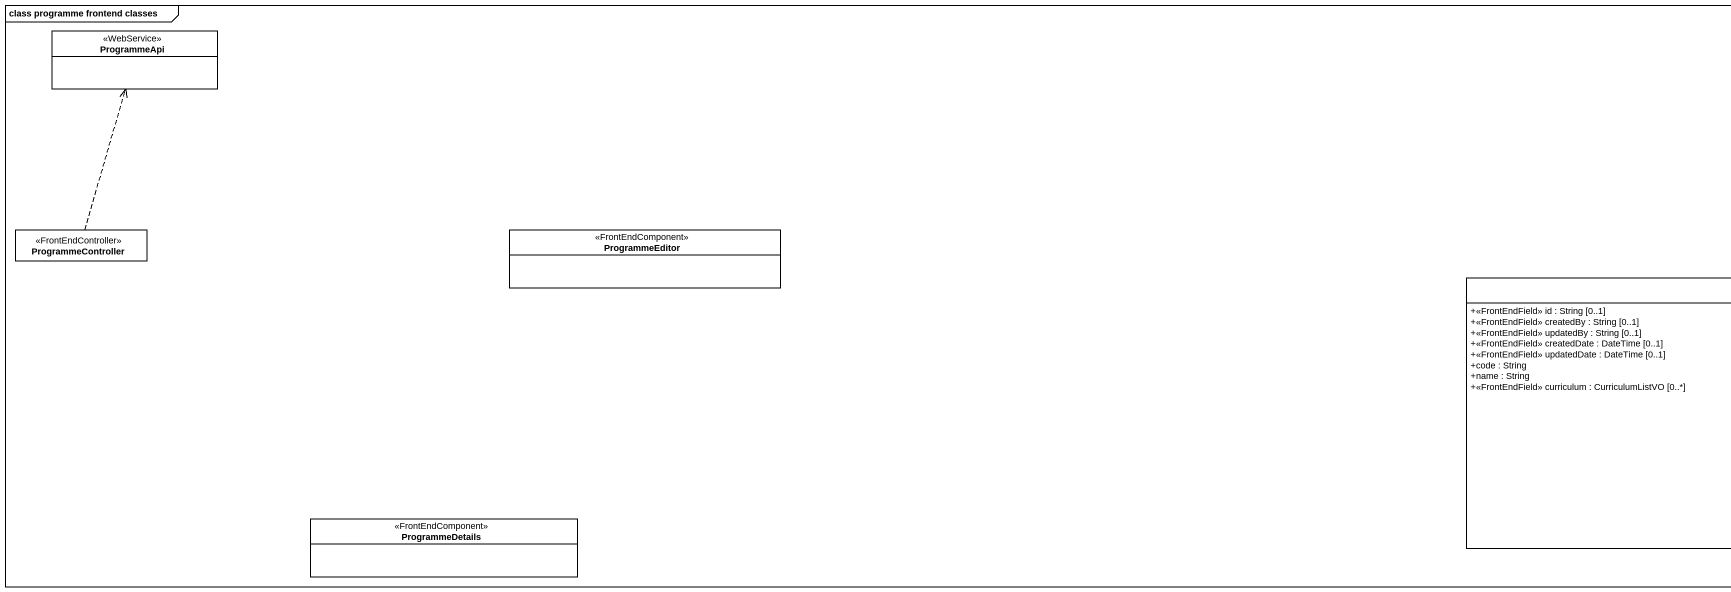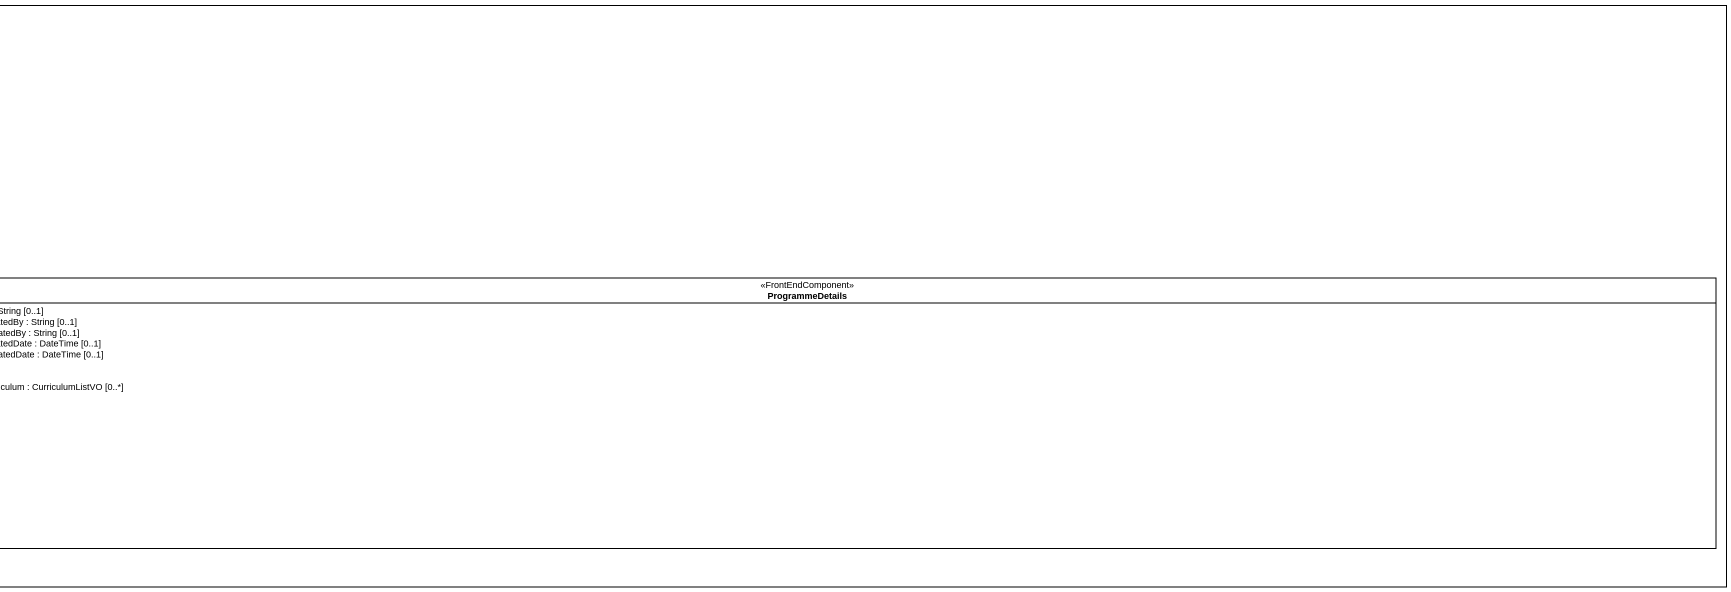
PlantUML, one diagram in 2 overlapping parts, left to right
@startuml
mainframe class programme frontend classes
hide circle
hide empty members
skinparam classAttributeIconSize 0
class ProgrammeApi <<WebService>>
class ProgrammeController <<FrontEndController>>
class ProgrammeEditor <<FrontEndComponent>>
class ProgrammeDetails <<FrontEndComponent>> {
  +<<FrontEndField>> id : String [0..1]
  +<<FrontEndField>> createdBy : String [0..1]
  +<<FrontEndField>> updatedBy : String [0..1]
  +<<FrontEndField>> createdDate : DateTime [0..1]
  +<<FrontEndField>> updatedDate : DateTime [0..1]
  +code : String
  +name : String
  +<<FrontEndField>> curriculum : CurriculumListVO [0..*]
}
class "ProgrammeDetails" as ProgrammeDetails_2 <<FrontEndComponent>>
ProgrammeController .up.> ProgrammeApi
@enduml
